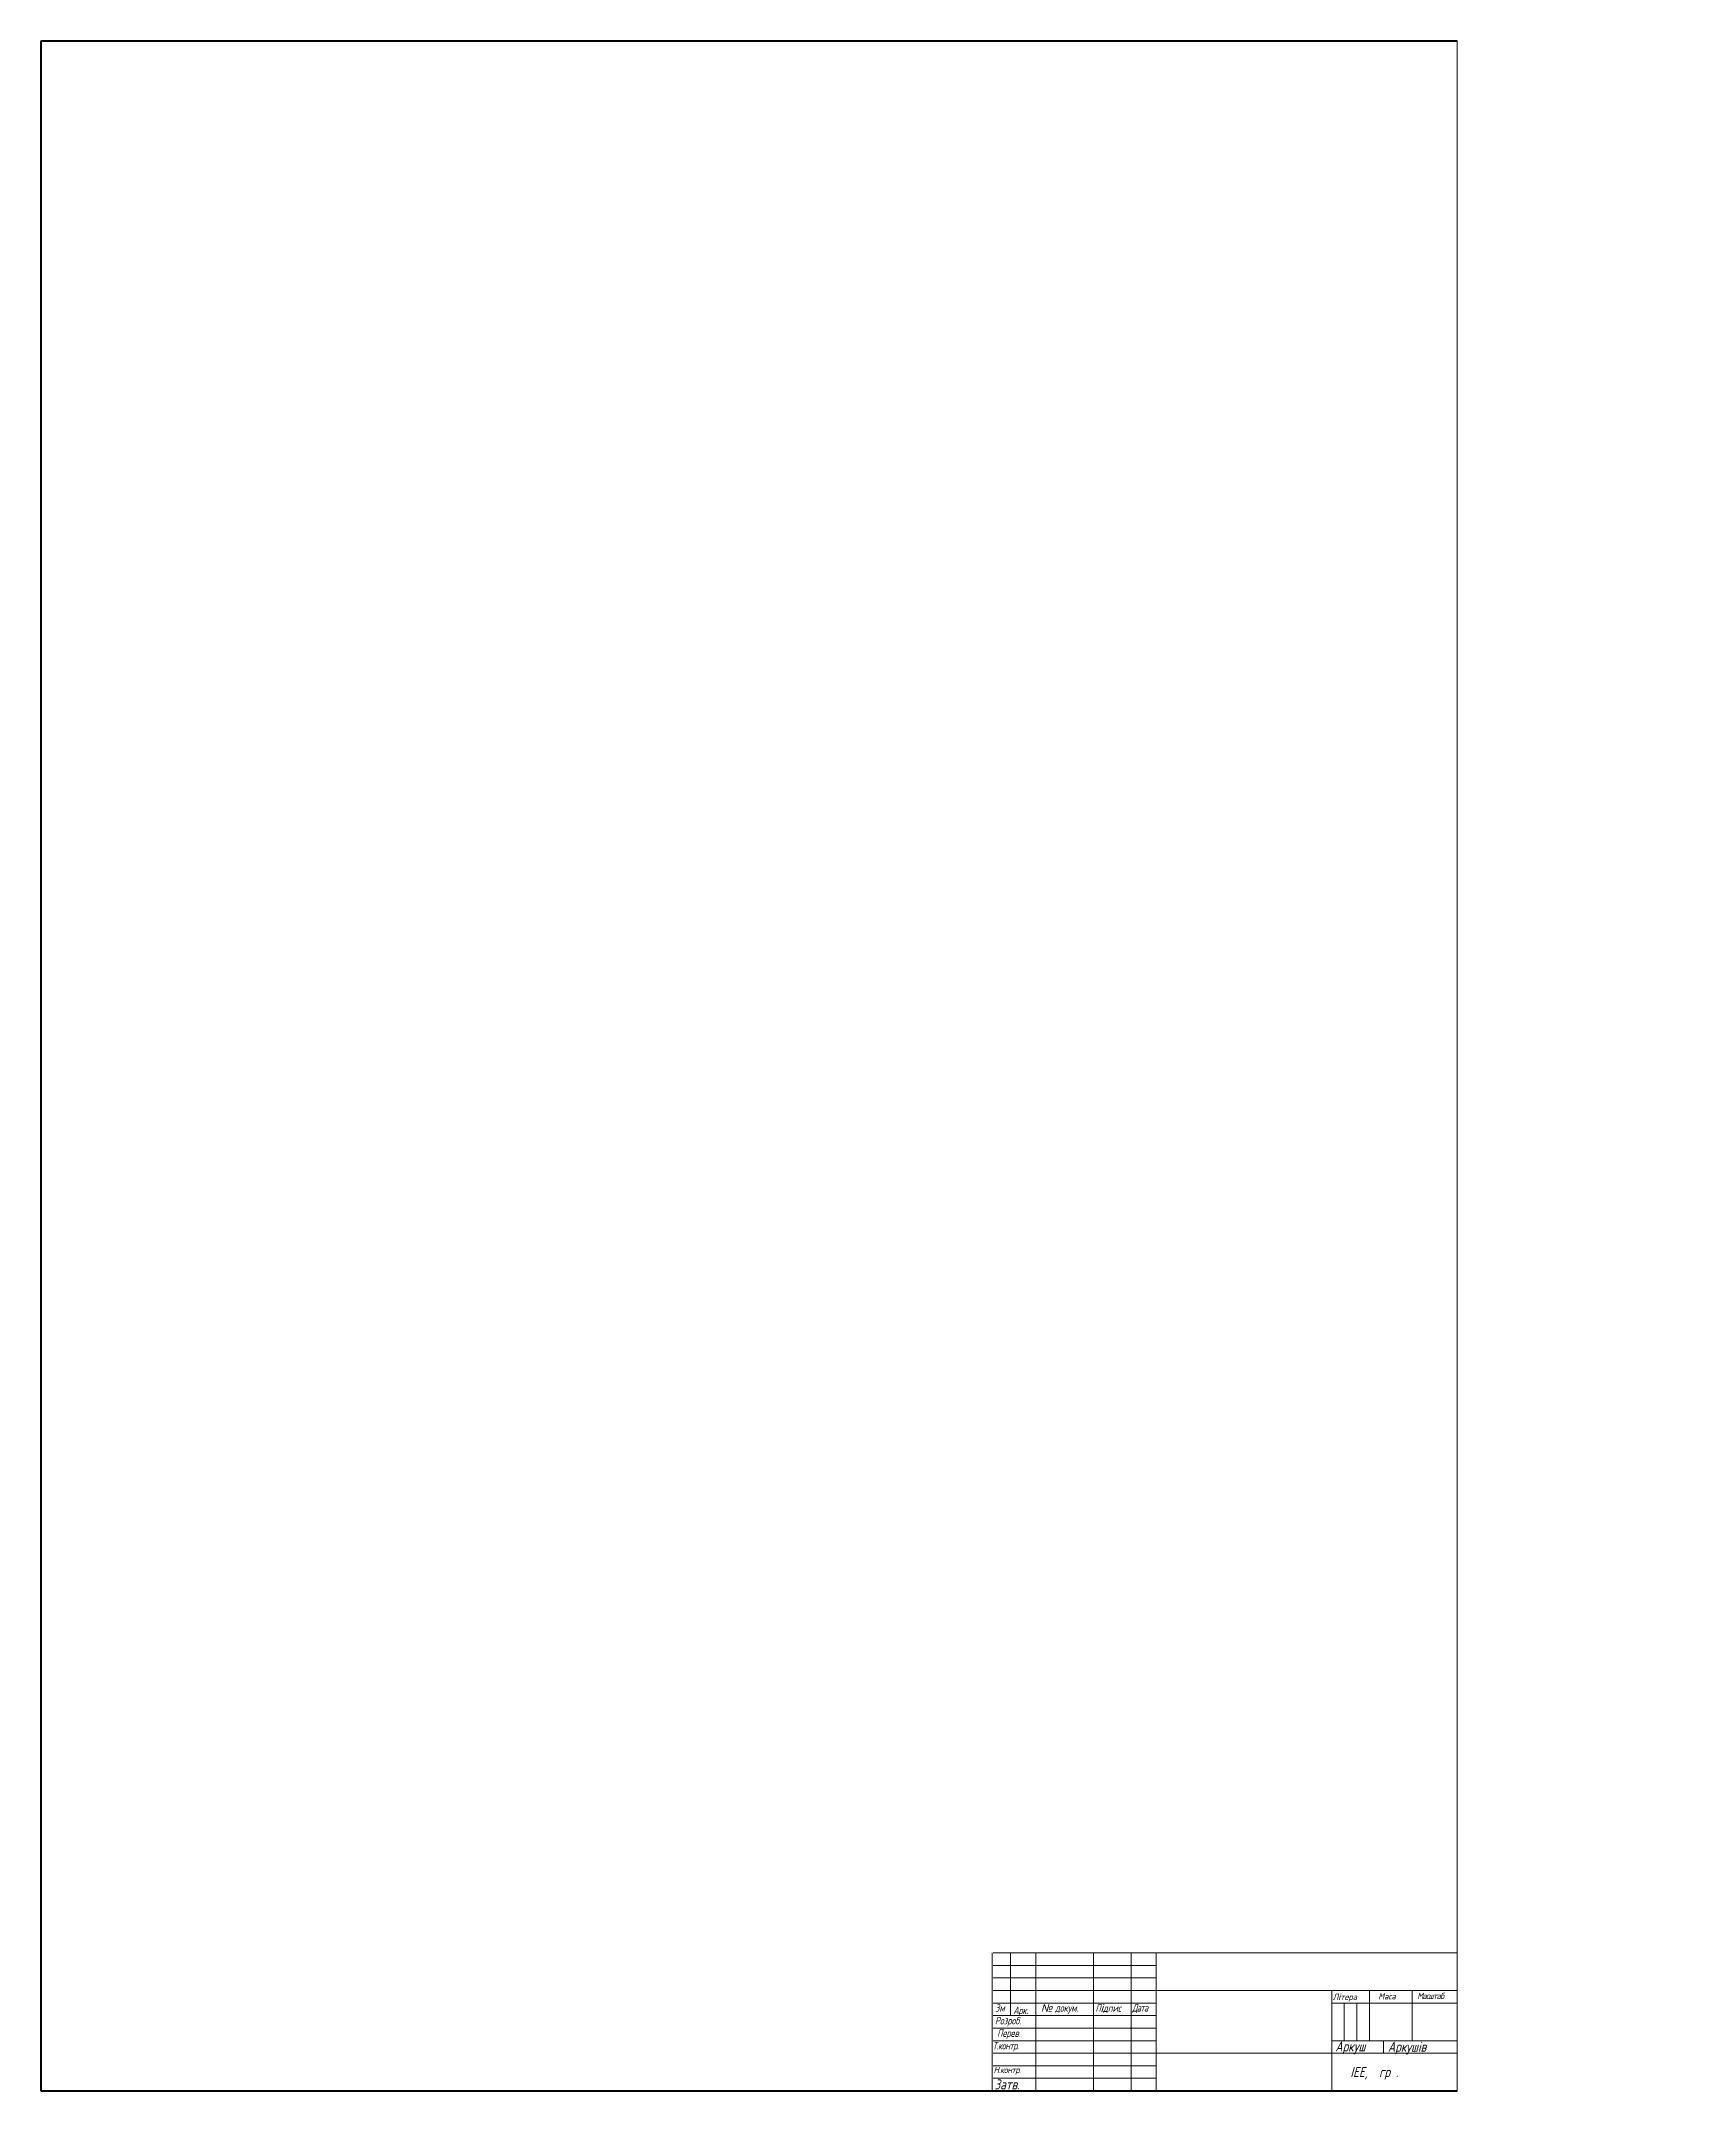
# Paper-space layout 'Layout1 (4)' of a CAD drawing. Header units: millimetres. Extents: x 18 to 680, y 9 to 831.
import ezdxf

# ---------------------------------------------------------------- set-up
doc = ezdxf.new("R2010")
doc.units = ezdxf.units.MM
doc.header["$LTSCALE"] = 2
doc.linetypes.add('K5LT_THIN', pattern=[0])
doc.layers.add('вдб', color=7, linetype='Continuous', lineweight=40)
doc.layers.add('ИМЕНА', color=7, linetype='Continuous')
doc.styles.add('стиль2', font='', dxfattribs={"oblique": 15, "height": 4})
doc.styles.get('стиль2').set_extended_font_data('GOST type A')

psp = doc.layouts.new('Layout1 (4)')

# ---------------------------------------------------------------- linework, layer by layer
at = {"linetype": 'Continuous', "lineweight": 20}
psp.add_line((585.49, 9.06), (585.49, 831.32), dxfattribs=at)
at = {"lineweight": 18}
psp.add_line((399.04, 9.43), (399.04, 64.46), dxfattribs=at)
at = {"color": 7, "linetype": 'Continuous', "lineweight": 20}
for p, q in [((399.39, 64.46), (585.49, 64.46)), ((399.39, 59.43), (464.78, 59.43)), ((406.43, 39.31), (406.43, 64.46)), ((416.49, 9.13), (416.49, 64.46)), ((439.63, 9.13), (439.63, 64.46)), ((454.72, 9.13), (454.72, 64.46)), ((464.78, 9.13), (464.78, 64.46)), ((399.39, 54.4), (464.78, 54.4)), ((399.39, 49.37), (464.78, 49.37)), ((464.78, 49.37), (585.49, 49.37)), ((535.19, 9.13), (535.19, 49.37)), ((550.28, 29.25), (550.28, 49.37)), ((567.38, 29.25), (567.38, 49.37)), ((399.39, 44.34), (464.78, 44.34)), ((535.19, 44.34), (550.28, 44.34)), ((540.19, 29.25), (540.19, 44.34)), ((545.24, 29.25), (545.24, 44.34)), ((550.28, 44.34), (585.49, 44.34)), ((399.39, 39.31), (464.78, 39.31)), ((535.19, 29.25), (585.49, 29.25)), ((555.89, 24.22), (555.89, 29.25)), ((464.78, 24.22), (535.19, 24.22)), ((535.19, 24.22), (585.49, 24.22))]:
    psp.add_line(p, q, dxfattribs=at)
at = {"color": 7, "linetype": 'K5LT_THIN', "lineweight": 18}
for p, q in [((399.39, 34.28), (464.78, 34.28)), ((399.39, 29.25), (464.78, 29.25)), ((399.39, 24.22), (464.78, 24.22)), ((399.39, 19.19), (464.78, 19.19)), ((399.39, 14.16), (464.78, 14.16))]:
    psp.add_line(p, q, dxfattribs=at)
at = {"layer": 'вдб'}
for p, q in [((17.58, 9.06), (17.58, 831.32)), ((17.58, 831.32), (585.49, 831.32)), ((585.49, 9.06), (17.58, 9.06))]:
    psp.add_line(p, q, dxfattribs=at)

# ---------------------------------------------------------------- texts
at = {"style": 'стиль2', "oblique": 15}
for s, p in [('IЕЕ,', (542.67, 14.64)), ('гр', (554.17, 14.64)), ('. ', (560.89, 14.64))]:
    psp.add_text(s, height=4.024, dxfattribs=at).set_placement(p)
at = {"color": 7, "attachment_point": 1, "style": 'стиль2'}
for s, insert, char_height in [('Зм', (400.19, 43.88), 3), ('{\\H0.74555x;\\T0.95;Арк\\H1.3413x;.}', (407.46, 43.92), 4.0239), ('{\\fArial|b0|i0|c0|p34;№ }докум.', (418.56, 43.88), 3), ('П{\\fArial|b0|i0|c204|p34;і}дпис', (440.41, 43.8), 3), ('{\\T0.75;Дата}', (455.13, 43.92), 3), ('Л{\\fArial|b0|i0|c204|p34;і}тера', (535.61, 48.06), 2.5), ('Маса', (553.82, 48.29), 2.5), ('{\\T0.8;Масштаб}', (569.45, 48.44), 2.5), ('Розроб.', (400.11, 38.78), 3), ('Перев.', (401, 33.78), 3), ('{\\T0.9;Т.контр.}', (399.17, 28.72), 3), ('Аркуш', (536.61, 28.95), 4.024), ('Аркушів', (557.7, 28.8), 4.024), ('{\\T0.9;Н.контр.}', (399.6, 18.77), 2.5), ('Затв.', (399.94, 13.72), 4.024)]:
    psp.add_mtext(s, dxfattribs=dict(at, insert=insert, char_height=char_height))
at = {"layer": 'ИМЕНА', "color": 7, "linetype": 'Continuous', "insert": (680.46, 195.47), "char_height": 4, "width": 39.9722, "attachment_point": 1}
psp.add_mtext('\\pt84;{\\fTimes New Roman|b1|i0|c204|p18;   }', dxfattribs=at)

doc.saveas('drawing.dxf')
